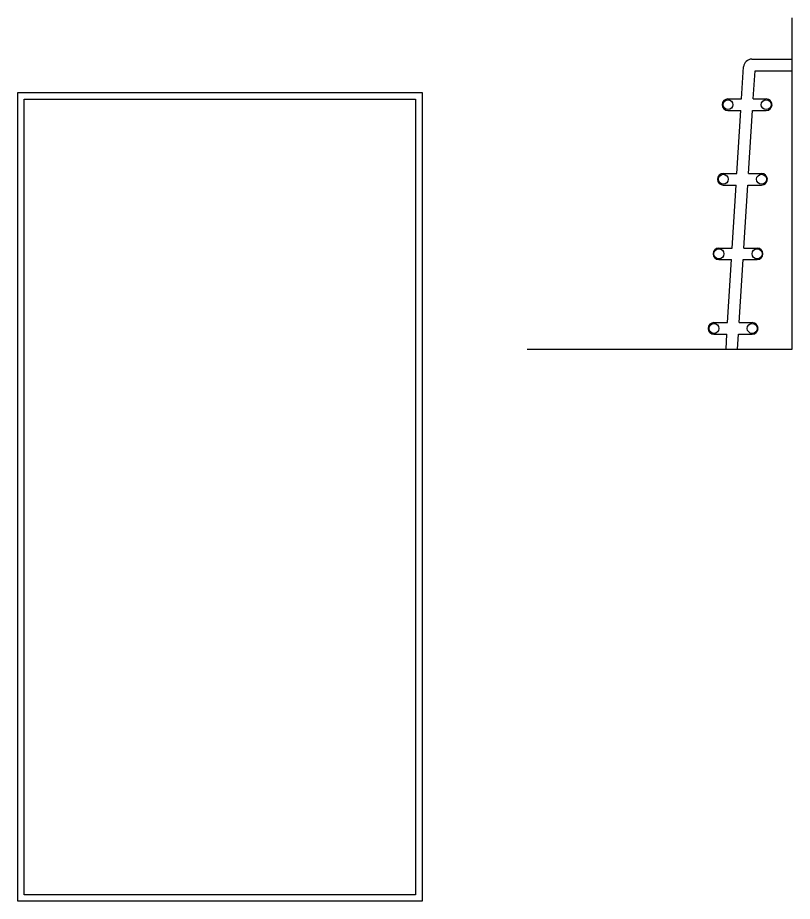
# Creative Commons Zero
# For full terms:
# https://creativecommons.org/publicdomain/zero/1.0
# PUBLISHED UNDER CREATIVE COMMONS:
# Model space of a CAD drawing. Header units: millimetres. Extents: x 7085 to 25803, y -5245 to 9436.
# Drawn here: x 7085 to 9421, y 1518 to 4184 of the extents above; entities that cross this region are included whole.
import ezdxf

# ---------------------------------------------------------------- set-up
doc = ezdxf.new("R2010")
doc.units = ezdxf.units.MM

msp = doc.modelspace()

# ---------------------------------------------------------------- linework, layer by layer
for p, q in [((9421.08998, 3183.82446), (9421.08998, 4183.82446)), ((9299.24268, 4058.82446), (9421.08998, 4058.82446)), ((9268.2564, 3938.82446), (9274.29136, 4035.38392)), ((9303.33589, 3938.82446), (9308.63719, 4023.82446)), ((9308.63719, 4023.82446), (9421.08998, 4023.82446)), ((9227.05045, 3938.82446), (9268.2564, 3938.82446)), ((9303.32469, 3938.82446), (9342.34314, 3938.82446)), ((9227.05045, 3903.82446), (9266.0689, 3903.82446)), ((9254.20155, 3713.82446), (9266.0689, 3903.82446)), ((9289.28327, 3713.82446), (9301.13719, 3903.82446)), ((9301.13719, 3903.82446), (9342.34314, 3903.82446)), ((9212.99561, 3713.82446), (9254.20155, 3713.82446)), ((9289.26985, 3713.82446), (9328.28829, 3713.82446)), ((9212.99561, 3678.82446), (9252.01405, 3678.82446)), ((9240.15248, 3488.82446), (9252.01405, 3678.82446)), ((9275.22077, 3488.82446), (9287.08235, 3678.82446)), ((9287.08235, 3678.82446), (9328.28829, 3678.82446)), ((9199.57153, 3488.82446), (9240.15248, 3488.82446)), ((9275.22077, 3488.82446), (9314.86421, 3488.82446)), ((9199.57153, 3453.82446), (9237.96498, 3453.82446)), ((9226.08998, 3263.82446), (9237.96498, 3453.82446)), ((9261.15827, 3263.82446), (9273.03327, 3453.82446)), ((9273.03327, 3453.82446), (9314.86421, 3453.82446)), ((9184.88403, 3263.82446), (9226.08998, 3263.82446)), ((9261.15827, 3263.82446), (9300.17671, 3263.82446)), ((9184.88403, 3228.82446), (9223.90248, 3228.82446)), ((9221.08998, 3183.82446), (9223.90248, 3228.82446)), ((9256.15827, 3183.82446), (9258.97077, 3228.82446)), ((9258.97077, 3228.82446), (9300.17671, 3228.82446)), ((8621.08998, 3183.82446), (9421.08998, 3183.82446))]:
    msp.add_line(p, q)
for points in [[(7084.90512, 3958), (8304.90512, 3958), (8304.90512, 1518), (7084.90512, 1518)], [(8284.90512, 1538), (7104.90512, 1538), (7104.90512, 3938), (8284.90512, 3938)]]:
    msp.add_lwpolyline(points, close=True)
for centre in [(9227.05045, 3921.32446), (9342.34314, 3921.32446), (9212.99561, 3696.32446), (9328.28829, 3696.32446), (9199.57153, 3471.32446), (9314.86421, 3471.32446), (9184.88403, 3246.32446), (9300.17671, 3246.32446)]:
    msp.add_circle(centre, 15)
for centre, radius, start, end in [((9299.24268, 4033.82446), 25, 90, 176.42366563), ((9227.05045, 3921.32446), 17.5, 90, 270), ((9342.34314, 3921.32446), 17.5, 270, 90), ((9212.99561, 3696.32446), 17.5, 90, 270), ((9328.28829, 3696.32446), 17.5, 270, 90), ((9199.57153, 3471.32446), 17.5, 90, 270), ((9314.86421, 3471.32446), 17.5, 270, 90), ((9184.88403, 3246.32446), 17.5, 90, 270), ((9300.17671, 3246.32446), 17.5, 270, 90)]:
    msp.add_arc(centre, radius, start, end)

doc.saveas('drawing.dxf')
